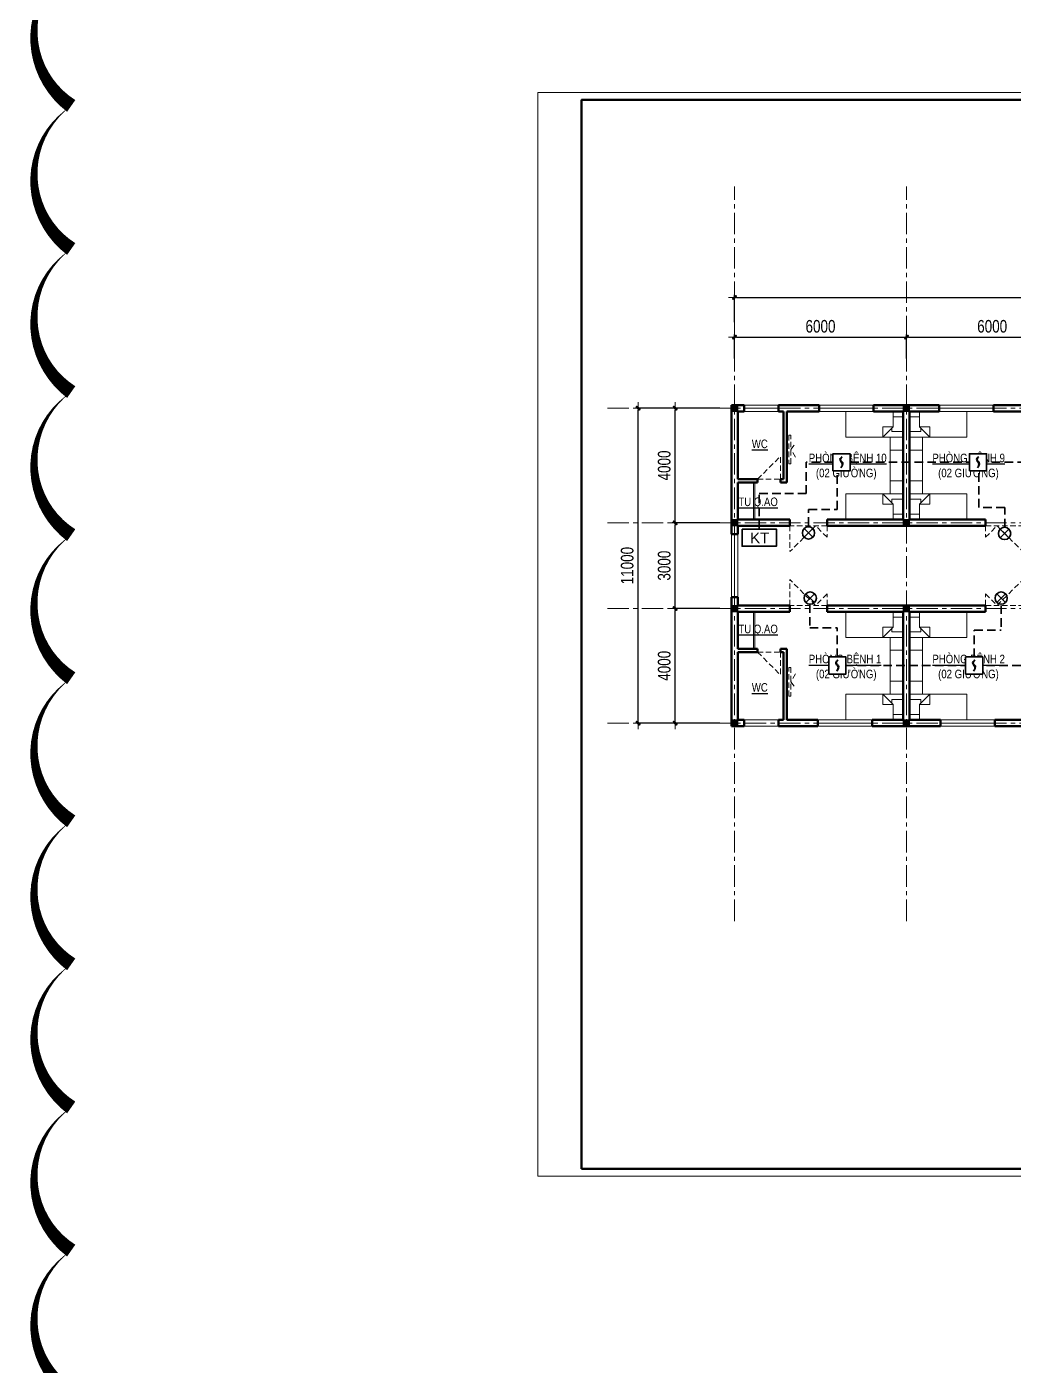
# Model space of a CAD drawing. Header units: millimetres. Extents: x 1109421 to 1726579, y -247837 to 144927.
# Drawn here: x 1114675 to 1149184, y -10419 to 36388 of the extents above; entities that cross this region are included whole.
import ezdxf
from ezdxf.enums import TextEntityAlignment as Align

# ---------------------------------------------------------------- set-up
doc = ezdxf.new("R2010")
doc.units = ezdxf.units.MM
doc.header["$LTSCALE"] = 600
doc.header["$MEASUREMENT"] = 0
doc.set_wipeout_variables(frame=1)
for name, pattern in [('00_Hidden', [2.4, 1.6, -0.8]), ('CENTER', [2, 1.25, -0.25, 0.25, -0.25]), ('DASHED', [0.75, 0.5, -0.25])]:
    doc.linetypes.add(name, pattern=pattern)
doc.layers.get('0').update_dxf_attribs({"lineweight": 0})
doc.layers.get('Defpoints').update_dxf_attribs({"lineweight": 0})
for name, color, linetype, lineweight in [('cat1', 30, 'Continuous', 50), ('cot', 40, 'Continuous', 13), ('dim', 144, 'Continuous', 13), ('Khungten_LCDI', 7, 'Continuous', 25), ('LC Net thay', 7, 'Continuous', 25), ('LC Text1', 3, 'Continuous', 20), ('LC Text2', 7, 'Continuous', 25), ('Noi that', 35, 'Continuous', 9), ('PCCC - BAOCHAY - THIETBI', 6, 'Continuous', 35), ('PCCC-BAO CHAY - DAY', 3, 'DASHED', 35), ('PCCC-BAOCHAY-THIETBI', 6, 'Continuous', 35), ('thay1', 63, 'Continuous', 18), ('truc', 76, 'CENTER', 9)]:
    doc.layers.add(name, color=color, linetype=linetype, lineweight=lineweight)
doc.styles.add('chu theo TCVN', font='arial.ttf')
doc.styles.add('HOATBIF', font='hoatbif.shx', dxfattribs={"width": 0.8})
doc.styles.add('Khungten', font='VHAVAN.TTF', dxfattribs={"width": 0.9, "height": 5000})
doc.styles.add('T2', font='VHARIAL.TTF', dxfattribs={"width": 0.8})
doc.styles.add('Title', font='VHBLACK.TTF')
doc.dimstyles.new('1-200', dxfattribs={"dimscale": 200, "dimtxt": 2.5, "dimasz": 0.35, "dimexe": 0.5, "dimexo": 0, "dimgap": 0.8, "dimtad": 1, "dimdec": 0, "dimzin": 0, "dimdsep": 46, "dimtxsty": 'HOATBIF', "dimblk1": 'DOT', "dimblk2": 'DOT', "dimsah": 1, "dimcen": -1, "dimdle": 1, "dimclrd": 256, "dimclre": 256, "dimclrt": 4, "dimadec": 3, "dimazin": 2, "dimtfac": 0.333333, "dimtdec": 0, "dimtix": 1, "dimtmove": 2, "dimatfit": 3, "dimldrblk": 'DOT', "dimfxl": 1, "dimtvp": 0.833333, "dimtolj": 1, "dimtzin": 0, "dimarcsym": 0})

# ---------------------------------------------------------------- blocks, each defined once
blk = doc.blocks.new('c330x450')
at = {"layer": 'cot', "ltscale": 2}
h = blk.add_hatch(color=256, dxfattribs=at)
h.dxf.hatch_style = 1
h.paths.add_polyline_path([(897343, 22412), (897563, 22412), (897563, 22632), (897343, 22632)])
blk.add_lwpolyline([(897343, 22412), (897563, 22412), (897563, 22632), (897343, 22632)], close=True, dxfattribs=at)
blk = doc.blocks.new('DOT')
at = {"layer": 'dim'}
for p, q in [((-3, 0), (3, 0)), ((-1, -1), (1, 1))]:
    blk.add_line(p, q, dxfattribs=at)
blk.add_lwpolyline([(0.5, 1), (-1, -0.5), (-0.5, -1), (1, 0.5)], close=True, dxfattribs=at)
blk = doc.blocks.new('*D416')
at = {"layer": 'Defpoints', "color": 0, "transparency": 16777216}
for p in [(1181814, 26925), (1139414, 26069), (1181814, 24800)]:
    blk.add_point(p, dxfattribs=at)
at = {"layer": 'dim', "lineweight": -2, "transparency": 16777216}
for p, q in [((1139414, 26069), (1139414, 27025)), ((1139484, 26925), (1181744, 26925)), ((1181814, 24800), (1181814, 27025))]:
    blk.add_line(p, q, dxfattribs=at)
at = {"layer": 'dim', "lineweight": -2, "transparency": 16777216, "xscale": 70, "yscale": 70, "zscale": 70, "rotation": 180}
blk.add_blockref('DOT', (1139414, 26925), dxfattribs=at)
at = {"layer": 'dim', "lineweight": -2, "transparency": 16777216, "xscale": 70, "yscale": 70, "zscale": 70}
blk.add_blockref('DOT', (1181814, 26925), dxfattribs=at)
at = {"layer": 'dim', "color": 4, "transparency": 16777216, "insert": (1160614, 27305), "char_height": 440, "attachment_point": 5, "style": 'HOATBIF'}
blk.add_mtext('\\A1;42400', dxfattribs=at)
blk = doc.blocks.new('_Dot')
at = {"color": 0, "linetype": 'ByBlock', "lineweight": -2}
blk.add_line((-0.5, 0), (-1, 0), dxfattribs=at)
at = {"color": 0, "linetype": 'ByBlock', "const_width": 0.5}
blk.add_lwpolyline([(-0.25, 0, 1), (0.25, 0, 1)], format="xyb", close=True, dxfattribs=at)
blk = doc.blocks.new('*D406')
at = {"layer": 'Defpoints', "color": 0, "transparency": 16777216}
for p in [(1145414, 25539), (1139414, 24800), (1145414, 24800)]:
    blk.add_point(p, dxfattribs=at)
at = {"layer": 'dim', "lineweight": -2, "transparency": 16777216}
for p, q in [((1139414, 24800), (1139414, 25639)), ((1139484, 25539), (1145344, 25539)), ((1145414, 24800), (1145414, 25639))]:
    blk.add_line(p, q, dxfattribs=at)
at = {"layer": 'dim', "lineweight": -2, "transparency": 16777216, "xscale": 70, "yscale": 70, "zscale": 70, "rotation": 180}
blk.add_blockref('DOT', (1139414, 25539), dxfattribs=at)
at = {"layer": 'dim', "lineweight": -2, "transparency": 16777216, "xscale": 70, "yscale": 70, "zscale": 70}
blk.add_blockref('DOT', (1145414, 25539), dxfattribs=at)
at = {"layer": 'dim', "color": 4, "transparency": 16777216, "insert": (1142414, 25919), "char_height": 440, "attachment_point": 5, "style": 'HOATBIF'}
blk.add_mtext('\\A1;6000', dxfattribs=at)
blk = doc.blocks.new('gg')
at = {"layer": 'Noi that'}
for p, q in [((-535, 710), (-900, 710)), ((-900, 710), (-535, 346)), ((-535, 346), (-535, 710)), ((-708, 29), (-708, 393)), ((-708, 393), (-583, 393)), ((-192, 29), (-708, 29)), ((0, 346), (-535, 346)), ((-192, 345), (-192, 29))]:
    blk.add_line(p, q, dxfattribs=at)
for points in [[(0, 2000), (0, 0), (-900, 0), (-900, 2000)], [(-1350, 450), (-1350, 0), (-900, 0), (-900, 450)]]:
    blk.add_lwpolyline(points, close=True, dxfattribs=at)
blk = doc.blocks.new('*D407')
at = {"layer": 'Defpoints', "color": 0, "transparency": 16777216}
for p in [(1151414, 25539), (1145414, 24800), (1151414, 24800)]:
    blk.add_point(p, dxfattribs=at)
at = {"layer": 'dim', "lineweight": -2, "transparency": 16777216}
for p, q in [((1145414, 24800), (1145414, 25639)), ((1145484, 25539), (1151344, 25539)), ((1151414, 24800), (1151414, 25639))]:
    blk.add_line(p, q, dxfattribs=at)
at = {"layer": 'dim', "lineweight": -2, "transparency": 16777216, "xscale": 70, "yscale": 70, "zscale": 70, "rotation": 180}
blk.add_blockref('DOT', (1145414, 25539), dxfattribs=at)
at = {"layer": 'dim', "lineweight": -2, "transparency": 16777216, "xscale": 70, "yscale": 70, "zscale": 70}
blk.add_blockref('DOT', (1151414, 25539), dxfattribs=at)
at = {"layer": 'dim', "color": 4, "transparency": 16777216, "insert": (1148414, 25919), "char_height": 440, "attachment_point": 5, "style": 'HOATBIF'}
blk.add_mtext('\\A1;6000', dxfattribs=at)
blk = doc.blocks.new('d1300')
at = {"layer": 'Noi that', "linetype": '00_Hidden', "ltscale": 0.2}
for p, q in [((898202, 20687), (899102, 21587)), ((899102, 20687), (899102, 21587)), ((897802, 20687), (897802, 21087)), ((897802, 21087), (898202, 20687)), ((897802, 20687), (899102, 20687))]:
    blk.add_line(p, q, dxfattribs=at)
blk = doc.blocks.new('lcdi fix')
at = {"layer": 'Defpoints', "lineweight": 0}
blk.add_lwpolyline([(-1200, -14850), (-1200, 14850), (40800, 14850), (40800, -14850)], close=True, dxfattribs=at)
at = {"layer": 'Khungten_LCDI', "color": 5, "lineweight": 25}
blk.add_line((40600, -14650), (40600, 14650), dxfattribs=at)
at = {"layer": 'Khungten_LCDI', "color": 9, "lineweight": 15}
for p, q in [((38600, -10133), (38600, -14500)), ((40450, -11100), (36750, -11100)), ((40450, -12067), (36750, -12067)), ((40450, -13033), (36750, -13033))]:
    blk.add_line(p, q, dxfattribs=at)
at = {"layer": 'Khungten_LCDI', "color": 5, "lineweight": 60}
blk.add_lwpolyline([(0, -14650), (0, 14650), (40600, 14650), (40600, -14650)], close=True, dxfattribs=at)
at = {"layer": 'Khungten_LCDI', "color": 9, "lineweight": 15}
for points in [[(36750, -9983), (40450, -9983), (40450, -7667), (36750, -7667)], [(36750, -14500), (40450, -14500), (40450, -10133), (36750, -10133)]]:
    blk.add_lwpolyline(points, close=True, dxfattribs=at)
at = {"color": 7, "style": 'Khungten'}
blk.add_text('tªn b¶n vÏ - drawing title', height=160, dxfattribs=at).set_placement((38566, -7977), align=Align.CENTER)
at = {"color": 7}
for s, height, style, width, p in [('hiÖu chØnh', 150, 'Khungten', 0.8, (37592, -10499)), ('revision', 150, 'Khungten', 0.8, (37592, -10891)), ('ngµy hoµn thµnh', 150, 'Khungten', 0.8, (37654, -11466)), ('issue date', 150, 'Khungten', 0.8, (37654, -11862)), ('giai ®o¹n', 150, 'Khungten', 0.8, (37592, -12433)), ('lcdi / tksb', 200, 'Title', 0.7, (39571, -12684)), ('design stage', 150, 'Khungten', 0.8, (37592, -12883)), ('b¶n vÏ', 150, 'Khungten', 0.8, (37592, -13544)), ('drawing nO', 150, 'Khungten', 0.8, (37592, -13994))]:
    blk.add_text(s, height=height, dxfattribs=dict(at, style=style, width=width)).set_placement(p, align=Align.CENTER)
at = {"color": 7, "style": 'Khungten', "width": 0.8}
for tag, p in [('REVISION', (39499, -10746)), ('NGAYHT', (39546, -11609))]:
    blk.add_attdef(tag, text='', height=200, dxfattribs=at).set_placement(p, align=Align.CENTER)
at = {"layer": 'LC Text1', "style": 'Title', "width": 1.485915}
for tag, p, p2 in [('TENBANVE1', (36913, -8886), (40339, -8886)), ('TENBANVE2', (36913, -9562), (40339, -9562))]:
    blk.add_attdef(tag, text='', height=250, dxfattribs=at).set_placement(p, p2, align=Align.FIT)
at = {"layer": 'LC Text1', "style": 'Title', "width": 0.7}
blk.add_attdef('SOBANVE', text='', height=250, dxfattribs=at).set_placement((39562, -13896), align=Align.CENTER)
blk = doc.blocks.new('*D428')
at = {"layer": 'Defpoints', "color": 0, "transparency": 16777216}
for p in [(1137333, 16058), (1138894, 16058), (1138894, 12058)]:
    blk.add_point(p, dxfattribs=at)
at = {"layer": 'dim', "lineweight": -2, "transparency": 16777216}
for p, q in [((1138894, 16058), (1137233, 16058)), ((1137333, 12128), (1137333, 15988)), ((1138894, 12058), (1137233, 12058))]:
    blk.add_line(p, q, dxfattribs=at)
at = {"layer": 'dim', "lineweight": -2, "transparency": 16777216, "xscale": 70, "yscale": 70, "zscale": 70}
for p, rotation in [((1137333, 16058), 90), ((1137333, 12058), 270)]:
    blk.add_blockref('DOT', p, dxfattribs=dict(at, rotation=rotation))
at = {"layer": 'dim', "color": 4, "transparency": 16777216, "insert": (1136953, 14058), "char_height": 440, "attachment_point": 5, "rotation": 90, "style": 'HOATBIF'}
blk.add_mtext('\\A1;4000', dxfattribs=at)
blk = doc.blocks.new('*D429')
at = {"layer": 'Defpoints', "color": 0, "transparency": 16777216}
for p in [(1137333, 19058), (1138894, 19058), (1138894, 16058)]:
    blk.add_point(p, dxfattribs=at)
at = {"layer": 'dim', "lineweight": -2, "transparency": 16777216}
for p, q in [((1138894, 19058), (1137233, 19058)), ((1137333, 16128), (1137333, 18988)), ((1138894, 16058), (1137233, 16058))]:
    blk.add_line(p, q, dxfattribs=at)
at = {"layer": 'dim', "lineweight": -2, "transparency": 16777216, "xscale": 70, "yscale": 70, "zscale": 70}
for p, rotation in [((1137333, 19058), 90), ((1137333, 16058), 270)]:
    blk.add_blockref('DOT', p, dxfattribs=dict(at, rotation=rotation))
at = {"layer": 'dim', "color": 4, "transparency": 16777216, "insert": (1136953, 17558), "char_height": 440, "attachment_point": 5, "rotation": 90, "style": 'HOATBIF'}
blk.add_mtext('\\A1;3000', dxfattribs=at)
blk = doc.blocks.new('*D430')
at = {"layer": 'Defpoints', "color": 0, "transparency": 16777216}
for p in [(1137333, 23058), (1138894, 23058), (1138894, 19058)]:
    blk.add_point(p, dxfattribs=at)
at = {"layer": 'dim', "lineweight": -2, "transparency": 16777216}
for p, q in [((1138894, 23058), (1137233, 23058)), ((1137333, 19128), (1137333, 22988)), ((1138894, 19058), (1137233, 19058))]:
    blk.add_line(p, q, dxfattribs=at)
at = {"layer": 'dim', "lineweight": -2, "transparency": 16777216, "xscale": 70, "yscale": 70, "zscale": 70}
for p, rotation in [((1137333, 23058), 90), ((1137333, 19058), 270)]:
    blk.add_blockref('DOT', p, dxfattribs=dict(at, rotation=rotation))
at = {"layer": 'dim', "color": 4, "transparency": 16777216, "insert": (1136953, 21058), "char_height": 440, "attachment_point": 5, "rotation": 90, "style": 'HOATBIF'}
blk.add_mtext('\\A1;4000', dxfattribs=at)
blk = doc.blocks.new('*D431')
at = {"layer": 'Defpoints', "color": 0, "transparency": 16777216}
for p in [(1136040, 23058), (1138894, 23058), (1138894, 12058)]:
    blk.add_point(p, dxfattribs=at)
at = {"layer": 'dim', "lineweight": -2, "transparency": 16777216}
for p, q in [((1138894, 23058), (1135940, 23058)), ((1136040, 12128), (1136040, 22988)), ((1138894, 12058), (1135940, 12058))]:
    blk.add_line(p, q, dxfattribs=at)
at = {"layer": 'dim', "lineweight": -2, "transparency": 16777216, "xscale": 70, "yscale": 70, "zscale": 70}
for p, rotation in [((1136040, 23058), 90), ((1136040, 12058), 270)]:
    blk.add_blockref('DOT', p, dxfattribs=dict(at, rotation=rotation))
at = {"layer": 'dim', "color": 4, "transparency": 16777216, "insert": (1135660, 17558), "char_height": 440, "attachment_point": 5, "rotation": 90, "style": 'HOATBIF'}
blk.add_mtext('\\A1;11000', dxfattribs=at)
blk = doc.blocks.new('fgfgfgfff')
at = {"layer": 'Noi that', "linetype": '00_Hidden', "ltscale": 0.2}
for p, q in [((898302, 20787), (899102, 21587)), ((899102, 20787), (899102, 21587)), ((898302, 20787), (899102, 20787))]:
    blk.add_line(p, q, dxfattribs=at)
blk = doc.blocks.new('dđfdđ')
at = {"layer": 'Noi that', "linetype": '00_Hidden', "ltscale": 0.2}
for p, q in [((899079, 22200), (899251, 21927)), ((899251, 21927), (899121, 21758))]:
    blk.add_line(p, q, dxfattribs=at)
blk.add_lwpolyline([(899251, 21427), (899321, 21427), (899321, 22427), (899251, 22427)], close=True, dxfattribs=at)
blk = doc.blocks.new('DAU BAO KHOI')
blk.add_wipeout([(-2, 2), (-2, -2), (2, -2), (2, 2)])
at = {"layer": 'PCCC - BAOCHAY - THIETBI'}
blk.add_lwpolyline([(-2, -2), (2, -2), (2, 2), (-2, 2)], close=True, dxfattribs=at)
for points in [[(0.15, 1.3), (-0.36, 0.73), (-0.18, 0.21), (0.16, -0.29), (-0.15, -1.3)], [(0.15, 1.3), (-0.22, 0.49), (0.27, -0.05), (-0.15, -1.3)]]:
    blk.add_spline(points, degree=3, dxfattribs=at)
blk = doc.blocks.new('den bao chay phong')
at = {"layer": 'PCCC - BAOCHAY - THIETBI'}
for p, q in [((1153511, 58869), (1153816, 58564)), ((1153511, 58564), (1153816, 58869))]:
    blk.add_line(p, q, dxfattribs=at)
blk.add_ellipse((1153663, 58716), major_axis=(152, 152), ratio=1, start_param=5.497787, end_param=11.780972, dxfattribs=at)
blk = doc.blocks.new('HOP KY THUAT')
at = {"layer": 'PCCC-BAOCHAY-THIETBI'}
blk.add_lwpolyline([(0, 4), (0, 0), (8, 0), (8, 4)], close=True, dxfattribs=at)
at = {"layer": 'PCCC-BAOCHAY-THIETBI', "style": 'chu theo TCVN'}
blk.add_text('KT', height=2.5, dxfattribs=at).set_placement((1.89, 0.69))

msp = doc.modelspace()

# ---------------------------------------------------------------- linework, layer by layer
at = {"layer": 'cat1'}
for p, q in [((1139304, 18658.2), (1139304, 23168.2)), ((1139304, 23168.2), (1139744, 23168.2)), ((1139524, 22948.2), (1139744, 22948.2)), ((1139524, 22948.2), (1139524, 20578.2)), ((1139744, 23168.2), (1139744, 22948.2)), ((1140944, 23168.2), (1140944, 22948.2)), ((1140944, 23168.2), (1142369.1, 23168.2)), ((1140944, 22948.2), (1141124, 22948.2)), ((1141124, 20578.2), (1141124, 22948.2)), ((1141234, 20468.2), (1141234, 22948.2)), ((1141234, 22948.2), (1142369.1, 22948.2)), ((1142369.1, 23168.2), (1142369.1, 22948.2)), ((1144269, 23168.2), (1144269, 22948.2)), ((1144269, 23168.2), (1145304, 23168.2)), ((1144269, 22948.2), (1145304, 22948.2)), ((1145304, 23168.2), (1145524, 23168.2)), ((1145304, 19168.2), (1145304, 22948.2)), ((1145524, 23168.2), (1146559, 23168.2)), ((1145524, 19168.2), (1145524, 22948.2)), ((1145524, 22948.2), (1146559, 22948.2)), ((1146559, 23168.2), (1146559, 22948.2)), ((1148459, 23168.2), (1148459, 22948.2)), ((1148459, 23168.2), (1149884, 23168.2)), ((1148459, 22948.2), (1149594, 22948.2)), ((1140214, 20578.2), (1139524, 20578.2)), ((1140214, 20468.2), (1139524, 20468.2)), ((1139524, 20468.2), (1139524, 19168.2)), ((1140214, 20468.2), (1140214, 20578.2)), ((1141124, 20578.2), (1141014, 20578.2)), ((1141014, 20468.2), (1141014, 20578.2)), ((1141234, 20468.2), (1141014, 20468.2)), ((1139524, 19168.2), (1141344, 19168.2)), ((1141344, 18948.2), (1139524, 18948.2)), ((1139524, 18948.2), (1139524, 18658.2)), ((1141344, 19168.2), (1141344, 18948.2)), ((1142644, 19168.2), (1145304, 19168.2)), ((1142644, 19168.2), (1142644, 18948.2)), ((1142644, 18948.2), (1148184, 18948.2)), ((1145524, 19168.2), (1148184, 19168.2)), ((1148184, 19168.2), (1148184, 18948.2)), ((1139304, 18658.2), (1139524, 18658.2)), ((1139304, 11948.2), (1139304, 16458.2)), ((1139304, 16458.2), (1139524, 16458.2)), ((1139524, 16458.2), (1139524, 16168.2)), ((1139524, 16168.2), (1141344, 16168.2)), ((1141344, 15948.2), (1139524, 15948.2)), ((1139524, 15948.2), (1139524, 14648.2)), ((1141344, 15948.2), (1141344, 16168.2)), ((1142644, 16168.2), (1148184, 16168.2)), ((1142644, 15948.2), (1142644, 16168.2)), ((1142644, 15948.2), (1145304, 15948.2)), ((1145304, 12168.2), (1145304, 15948.2)), ((1145524, 12168.2), (1145524, 15948.2)), ((1145524, 15948.2), (1148184, 15948.2)), ((1148184, 15948.2), (1148184, 16168.2)), ((1140214, 14648.2), (1139524, 14648.2)), ((1140214, 14538.2), (1139524, 14538.2)), ((1139524, 14538.2), (1139524, 12168.2)), ((1140214, 14648.2), (1140214, 14538.2)), ((1141234, 14648.2), (1141014, 14648.2)), ((1141014, 14648.2), (1141014, 14538.2)), ((1141124, 14538.2), (1141014, 14538.2)), ((1141124, 14538.2), (1141124, 12168.2)), ((1141234, 14648.2), (1141234, 12168.2)), ((1139744, 11948.2), (1139304, 11948.2)), ((1139744, 12168.2), (1139524, 12168.2)), ((1139744, 11948.2), (1139744, 12168.2)), ((1140944, 12168.2), (1141124, 12168.2)), ((1140944, 11948.2), (1140944, 12168.2)), ((1140944, 11948.2), (1142319.1, 11948.2)), ((1141234, 12168.2), (1142319.1, 12168.2)), ((1142319.1, 12168.2), (1142319.1, 11948.2)), ((1144219, 12168.2), (1144219, 11948.2)), ((1144219, 12168.2), (1145304, 12168.2)), ((1144219, 11948.2), (1146609.1, 11948.2)), ((1145524, 12168.2), (1146609.1, 12168.2)), ((1146609.1, 12168.2), (1146609.1, 11948.2)), ((1148509, 12168.2), (1148509, 11948.2)), ((1148509, 12168.2), (1149594, 12168.2)), ((1148509, 11948.2), (1149884, 11948.2))]:
    msp.add_line(p, q, dxfattribs=at)
at = {"layer": 'Noi that'}
for points in [[(1145304, 21598.2), (1144854, 21598.2), (1144854, 20518.2), (1145304, 20518.2)], [(1145524, 21598.2), (1145974, 21598.2), (1145974, 20518.2), (1145524, 20518.2)], [(1145304, 13518.2), (1144854, 13518.2), (1144854, 14598.2), (1145304, 14598.2)], [(1145524, 13518.2), (1145974, 13518.2), (1145974, 14598.2), (1145524, 14598.2)]]:
    msp.add_lwpolyline(points, close=True, dxfattribs=at)
at = {"layer": 'PCCC-BAO CHAY - DAY'}
for p, q in [((1141908.7, 20074.5), (1141908.7, 21169.7)), ((1142848.3, 21169.7), (1141908.7, 21169.7)), ((1143448.3, 21169.7), (1179387.3, 21169.7)), ((1143000.1, 19520), (1143000.1, 20869.7)), ((1147949.6, 19589.9), (1147949.6, 20869.7)), ((1140272.1, 18835.6), (1140272.1, 20074.5)), ((1140272.1, 20074.5), (1141908.7, 20074.5)), ((1141994, 18948.2), (1141994, 19520)), ((1141994, 19520), (1143000.1, 19520)), ((1148850.6, 19589.9), (1147949.6, 19589.9)), ((1148850.6, 18898.9), (1148850.6, 19589.9)), ((1142036.6, 16210.8), (1142036.6, 15378.3)), ((1148731.7, 16168.2), (1148731.7, 15302.9)), ((1142036.6, 15378.3), (1143001.5, 15378.3)), ((1143001.5, 14365.3), (1143001.5, 15378.3)), ((1147784.7, 14365.3), (1147784.7, 15302.9)), ((1147784.7, 15302.9), (1148731.7, 15302.9)), ((1174159.9, 14065.3), (1143301.5, 14065.3))]:
    msp.add_line(p, q, dxfattribs=at)
msp.add_lwpolyline([(1116227.6, 38623.1, 0, 500, 0.5205671), (1116227.6, 33623.1, 0, 500, 0.5205671), (1116227.6, 28623.1, 0, 500, 0.5205671), (1116227.6, 23623.1, 0, 500, 0.5205671), (1116227.6, 18623.1, 0, 500, 0.5205671), (1116227.6, 13623.1, 0, 500, 0.5205671), (1116227.6, 8623.1, 0, 500, 0.5205671), (1116227.6, 3623.1, 0, 500, 0.5205671), (1116227.6, -1376.9, 0, 500, 0.5205671), (1116227.6, -6376.9, 0, 500, 0.5205671), (1116227.6, -11376.9, 0, 500, 0.5205671)], format="xyseb", dxfattribs=at)
at = {"layer": 'thay1'}
for p, q in [((1140973.9, 23058.2), (1139803.3, 23058.2)), ((1142369.1, 23058.2), (1144269, 23058.2)), ((1148459, 23058.2), (1146559, 23058.2)), ((1140074, 19168.2), (1140074, 20468.2)), ((1140124, 19168.2), (1140124, 20468.2)), ((1140074, 15948.2), (1140074, 14648.2)), ((1140124, 15948.2), (1140124, 14648.2)), ((1142319.1, 12058.2), (1144219, 12058.2)), ((1148509, 12058.2), (1146609.1, 12058.2))]:
    msp.add_line(p, q, dxfattribs=at)
for points in [[(1140944, 22948.2), (1139744, 22948.2), (1139744, 23168.2), (1140944, 23168.2)], [(1142369.1, 22948.2), (1144269, 22948.2), (1144269, 23168.2), (1142369.1, 23168.2)], [(1148459, 22948.2), (1146559, 22948.2), (1146559, 23168.2), (1148459, 23168.2)], [(1139304, 18658.2), (1139524, 18658.2), (1139524, 16458.2), (1139304, 16458.2)], [(1139414, 16458.2), (1139414, 16458.2), (1139414, 18658.2), (1139414, 18658.2)], [(1140944, 12168.2), (1139744, 12168.2), (1139744, 11948.2), (1140944, 11948.2)], [(1142319.1, 11948.2), (1144219, 11948.2), (1144219, 12168.2), (1142319.1, 12168.2)], [(1148509, 11948.2), (1146609.1, 11948.2), (1146609.1, 12168.2), (1148509, 12168.2)]]:
    msp.add_lwpolyline(points, close=True, dxfattribs=at)
at = {"layer": 'truc'}
for p, q in [((1139414, 5136.7), (1139414, 30801.4)), ((1145414, 5136.7), (1145414, 30801.4)), ((1134967.9, 23058.2), (1184450, 23058.2)), ((1134967.9, 19058.2), (1184450, 19058.2)), ((1134967.9, 16058.2), (1184450, 16058.2)), ((1134967.9, 12058.2), (1184450, 12058.2))]:
    msp.add_line(p, q, dxfattribs=at)

# ---------------------------------------------------------------- block references
at = {"layer": 'cat1'}
for name, p in [('c330x450', (241960.7, 536.4)), ('c330x450', (247960.7, 536.4)), ('fgfgfgfff', (241911.7, -208.9)), ('c330x450', (241960.7, -3463.6)), ('den bao chay phong', (-11668, -40017)), ('c330x450', (247960.7, -3463.6)), ('den bao chay phong', (-4814.5, -40033)), ('d1300', (250381.7, -4518.9)), ('den bao chay phong', (-11607, -42291.2)), ('den bao chay phong', (-4935.7, -42291.2)), ('c330x450', (241960.7, -6463.6)), ('c330x450', (247960.7, -6463.6))]:
    msp.add_blockref(name, p, dxfattribs=at)
at = {"layer": 'cat1', "rotation": 180}
for name, p in [('dđfdđ', (2040624.9, 43544.5)), ('d1300', (2040446.4, 39635.4))]:
    msp.add_blockref(name, p, dxfattribs=at)
at = {"layer": 'cat1', "xscale": -1, "rotation": 180}
for name, p in [('d1300', (250381.7, 39635.4)), ('fgfgfgfff', (241911.7, 35325.4)), ('c330x450', (241960.7, 34580.1)), ('c330x450', (247960.7, 34580.1))]:
    msp.add_blockref(name, p, dxfattribs=at)
at = {"layer": 'cat1', "xscale": -1}
for name, p in [('d1300', (2040446.4, -4518.9)), ('dđfdđ', (2040624.9, -8428))]:
    msp.add_blockref(name, p, dxfattribs=at)
at = {"layer": 'LC Net thay'}
ref = msp.add_blockref('lcdi fix', (1134064.7, 15156.1), dxfattribs=dict(at, xscale=1.275, yscale=1.275, zscale=1.275))
ref.add_attrib('TENBANVE2', 'mÆt b»ng tÇng 3', dxfattribs={"layer": 'LC Text1', "height": 318.75, "style": 'Title', "width": 0.939407}).set_placement((1181128.3, 2964), (1185497.1, 2964), align=Align.FIT)
ref.add_attrib('NGAYHT', '2020', dxfattribs={"layer": 'LC Text1', "height": 255, "style": 'Khungten', "width": 0.8}).set_placement((1184485.9, 354.2), align=Align.CENTER)
ref.add_attrib('REVISION', 'lÇn 1', dxfattribs={"layer": 'LC Text1', "height": 255, "style": 'Khungten', "width": 0.8}).set_placement((1184425.6, 1454.6), align=Align.CENTER)
ref.add_attrib('SOBANVE', 'KT-01', dxfattribs={"layer": 'LC Text1', "height": 318.75, "style": 'Title', "width": 0.7}).set_placement((1184506.2, -2561.5), align=Align.CENTER)
ref.add_attrib('TENBANVE1', 'mÆt b»ng tÇng 2', dxfattribs={"layer": 'LC Text1', "height": 318.75, "style": 'Title', "width": 0.939407}).set_placement((1181128.3, 3826.8), (1185497.1, 3826.8), align=Align.FIT)
at = {"layer": 'Noi that'}
for p, rotation in [((1145304, 22948.2), 90.00000000000001), ((1145524, 19168.2), 270), ((1145304, 15948.2), 90.00000000000001), ((1145524, 12168.2), 270)]:
    msp.add_blockref('gg', p, dxfattribs=dict(at, rotation=rotation))
at = {"layer": 'Noi that', "xscale": -1}
for p, rotation in [((1145524, 22948.2), 270), ((1145304, 19168.2), 90), ((1145524, 15948.2), 270), ((1145304, 12168.2), 90)]:
    msp.add_blockref('gg', p, dxfattribs=dict(at, rotation=rotation))
at = {"layer": 'PCCC-BAOCHAY-THIETBI', "xscale": 150, "yscale": 150, "zscale": 150}
msp.add_blockref('HOP KY THUAT', (1139672.1, 18235.6), dxfattribs=at)

# ---------------------------------------------------------------- texts
at = {"layer": 'LC Text2', "style": 'T2', "width": 0.8}
for s, p in [('%%Uwc', (1140013.1, 21663)), ('%%Uphßng bÖnh 10', (1142005.1, 21169.7)), ('%%Uphßng bÖnh 9', (1146324.9, 21169.7)), ('(02 gi\xadêng)', (1142254, 20646.4)), ('(02 gi\xadêng)', (1146524.8, 20646.4)), ('%%UTU Q.AO', (1139544.4, 19638.6)), ('%%UTU Q.AO', (1139544.4, 15195.9)), ('%%Uphßng bÖnh 1', (1142005.1, 14144.3)), ('%%Uphßng bÖnh 2', (1146324.9, 14144.3)), ('(02 gi\xadêng)', (1142254, 13621)), ('(02 gi\xadêng)', (1146524.8, 13621)), ('%%Uwc', (1140013.1, 13153.5))]:
    msp.add_text(s, height=300, dxfattribs=at).set_placement(p)

# ---------------------------------------------------------------- dimensions: what is measured, and where the dimension line sits
at = {"layer": 'dim'}
for base, p1, p2, picture, middle in [((1181814, 26925.4), (1139414, 26068.7), (1181814, 24799.7), '*D416', (1160614, 27305.4)), ((1145414, 25539.3), (1139414, 24799.7), (1145414, 24799.7), '*D406', (1142414, 25919.3)), ((1151414, 25539.3), (1145414, 24799.7), (1151414, 24799.7), '*D407', (1148414, 25919.3))]:
    dim = msp.add_linear_dim(base=base, p1=p1, p2=p2, dimstyle='1-200', override={"dimtxt": 2.2}, dxfattribs=at)
    dim.commit()
    dim.dimension.update_dxf_attribs({"geometry": picture, "text_midpoint": middle})
for base, p1, p2, picture, middle in [((1136040.5, 23058.2), (1138894.1, 12058.2), (1138894.1, 23058.2), '*D431', (1135660.5, 17558.2)), ((1137332.7, 23058.2), (1138894.1, 19058.2), (1138894.1, 23058.2), '*D430', (1136952.7, 21058.2)), ((1137332.7, 19058.2), (1138894.1, 16058.2), (1138894.1, 19058.2), '*D429', (1136952.7, 17558.2)), ((1137332.7, 16058.2), (1138894.1, 12058.2), (1138894.1, 16058.2), '*D428', (1136952.7, 14058.2))]:
    dim = msp.add_linear_dim(base=base, p1=p1, p2=p2, angle=90, dimstyle='1-200', override={"dimtxt": 2.2}, dxfattribs=at)
    dim.commit()
    dim.dimension.update_dxf_attribs({"geometry": picture, "text_midpoint": middle})

# ---------------------------------------------------------------- next in the draw order: block references
at = {"layer": 'PCCC-BAOCHAY-THIETBI', "xscale": 150, "yscale": 150, "zscale": 150}
for p in [(1143148.3, 21169.7), (1147920, 21169.7), (1143001.5, 14065.3), (1147784.7, 14065.3)]:
    msp.add_blockref('DAU BAO KHOI', p, dxfattribs=at)

doc.saveas('drawing.dxf')
